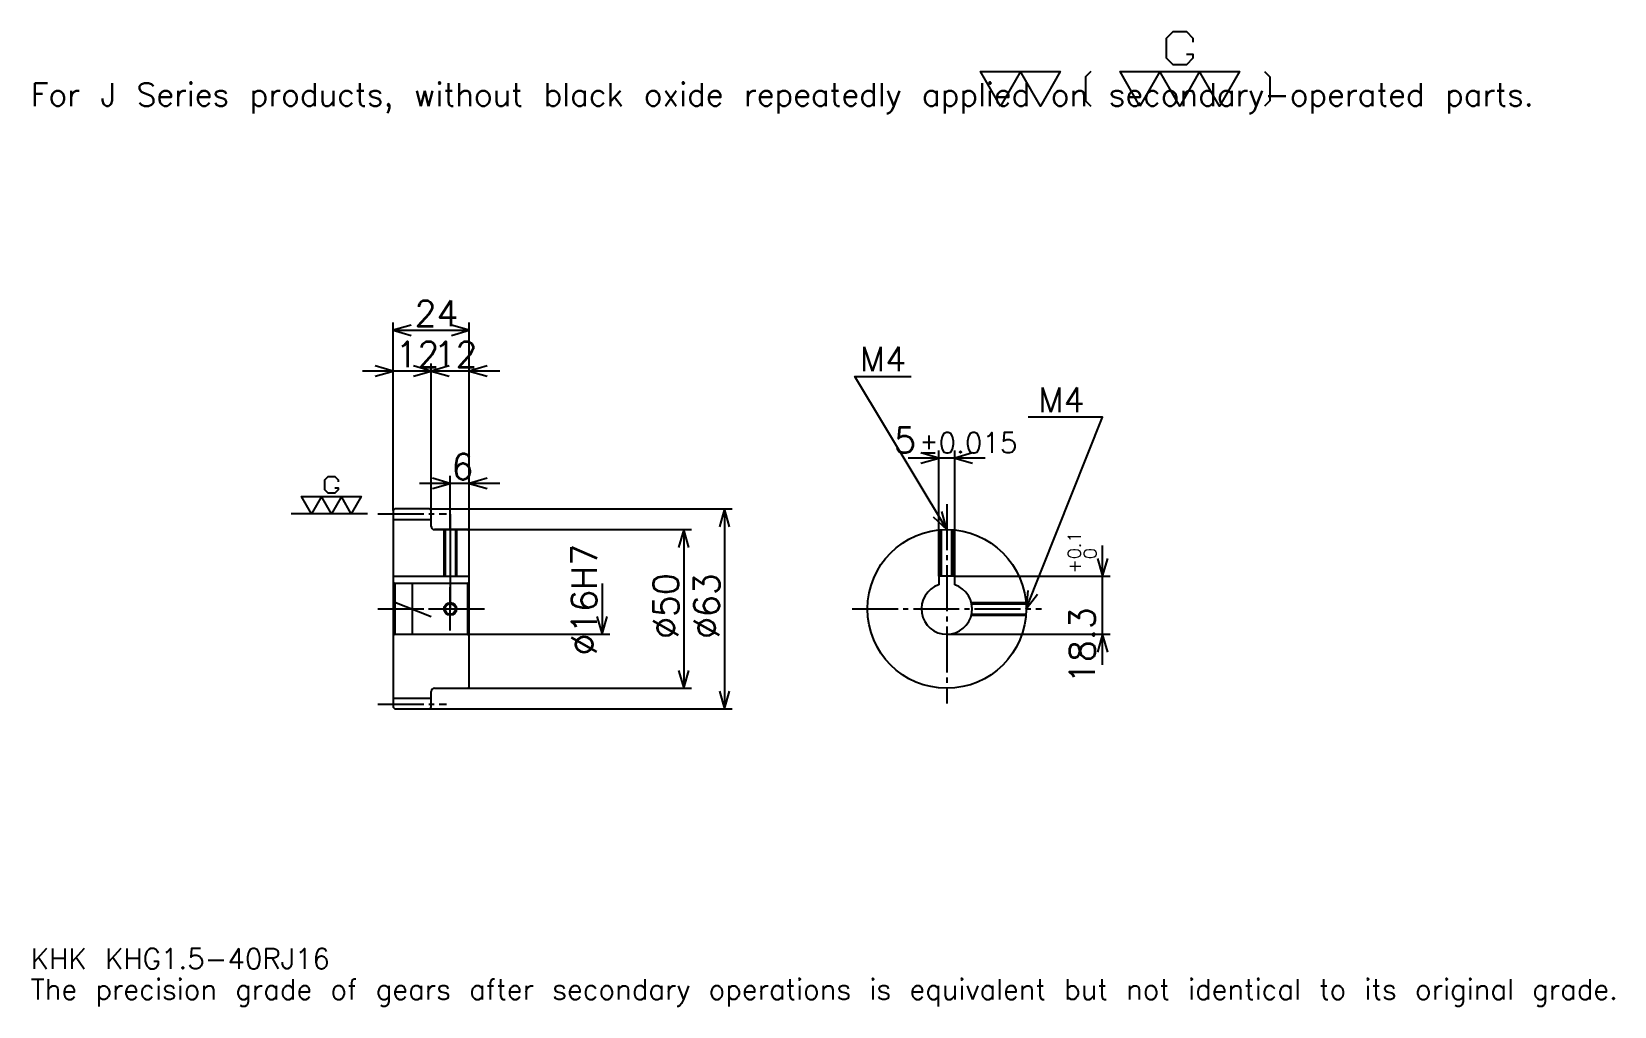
# Model space of a CAD drawing. Extents: x 16 to 515, y 6 to 313.
import ezdxf

# ---------------------------------------------------------------- set-up
doc = ezdxf.new("R2010")
doc.units = 0
doc.linetypes.add('DASHDOT', pattern=[19.304349, 14.478261, -1.608696, 1.608696, -1.608696])
doc.layers.get('0').update_dxf_attribs({"linetype": 'CONTINUOUS'})
doc.layers.add('DASHDOT', color=6, linetype='DASHDOT')
doc.styles.add('KANJI', font='TXT', dxfattribs={"bigfont": 'BIGFONT'})

msp = doc.modelspace()

# ---------------------------------------------------------------- linework, layer by layer
at = {"color": 5}
for p, q in [((130.304352, 162.608688), (130.304352, 221.32608)), ((154.304352, 162.608688), (154.304352, 221.32608)), ((130.304352, 218.91304), (154.304352, 218.91304)), ((151.956528, 206.043472), (120.652176, 206.043472)), ((163.956528, 206.043472), (132.652176, 206.043472)), ((142.304352, 162.608688), (142.304352, 208.456512)), ((302.282593, 141.408691), (302.282593, 181.043472)), ((307.282593, 141.408691), (307.282593, 181.043472)), ((316.934784, 178.630432), (292.630432, 178.630432)), ((163.956528, 170.652161), (138.652176, 170.652161)), ((148.304352, 162.608688), (148.304352, 173.065216)), ((130.304352, 162.108688), (130.304352, 162.608688)), ((141.804352, 162.608688), (154.304352, 162.608688)), ((142.304352, 162.108688), (142.304352, 162.608688)), ((148.304352, 156.108688), (148.304352, 162.608688)), ((148.304352, 156.108688), (148.304352, 162.608688)), ((154.304352, 162.608688), (237.152176, 162.608688)), ((154.304352, 155.608688), (154.304352, 162.608688)), ((234.739136, 162.608688), (234.739136, 99.608688)), ((143.304352, 156.108688), (154.304352, 156.108688)), ((154.304352, 156.108688), (224.282608, 156.108688)), ((221.869568, 156.108688), (221.869568, 106.108688)), ((353.913025, 113.456512), (353.913025, 151.060867)), ((307.282593, 141.408691), (356.32608, 141.408691)), ((196.130432, 139.108688), (196.130432, 123.108688)), ((154.304352, 123.108688), (198.543488, 123.108688)), ((304.782593, 123.108688), (356.32608, 123.108688)), ((143.304352, 106.108688), (154.304352, 106.108688)), ((154.304352, 106.108688), (224.282608, 106.108688)), ((141.804352, 99.608688), (154.304352, 99.608688)), ((154.304352, 99.608688), (237.152176, 99.608688))]:
    msp.add_line(p, q, dxfattribs=at)
at = {"color": 7}
for p, q in [((122.260872, 161.108688), (98.13044, 161.108688)), ((136.304352, 139.152161), (136.304352, 123.065208))]:
    msp.add_line(p, q, dxfattribs=at)
at = {"color": 4}
for p, q in [((130.304352, 159.233688), (142.304352, 159.233688)), ((130.304352, 141.408691), (154.304352, 141.408691)), ((130.804352, 139.108688), (130.804352, 123.108688)), ((153.804352, 139.108688), (154.304352, 139.608688)), ((153.804352, 123.108688), (154.304352, 122.608688)), ((130.304352, 102.983688), (142.304352, 102.983688))]:
    msp.add_line(p, q, dxfattribs=at)
at = {"color": 7}
for points in [[(380.295654, 305.87738), (382.386963, 305.87738), (382.386963, 304.62262), (380.295654, 302.531311), (376.113037, 302.531311), (374.021759, 304.62262), (374.021759, 310.896515), (376.113037, 312.987823), (380.295654, 312.987823), (382.386963, 310.896515), (382.386963, 309.641724)], [(321.739136, 289.565216), (315.46521, 300.440002), (340.560883, 300.440002), (334.286957, 289.565216), (328.013062, 300.440002), (321.739136, 289.565216)], [(350.180878, 300.440002), (348.507843, 298.766968), (348.507843, 291.238251), (350.180878, 289.565216)], [(365.656525, 289.565216), (359.382629, 300.440002), (397.026093, 300.440002), (390.752197, 289.565216), (384.478271, 300.440002), (378.204346, 289.565216), (371.93045, 300.440002), (365.656525, 289.565216)], [(404.973053, 300.440002), (406.646088, 298.766968), (406.646088, 291.238251), (404.973053, 289.565216)], [(111.884789, 169.264771), (112.930435, 169.264771), (112.930435, 168.63739), (111.884789, 167.591736), (109.793488, 167.591736), (108.747833, 168.63739), (108.747833, 171.774338), (109.793488, 172.819992), (111.884789, 172.819992), (112.930435, 171.774338), (112.930435, 171.146942)], [(104.565224, 161.108688), (101.428268, 166.546082), (120.250008, 166.546082), (117.113045, 161.108688), (113.976089, 166.546082), (110.839134, 161.108688), (107.702179, 166.546082), (104.565224, 161.108688)]]:
    msp.add_lwpolyline(points, dxfattribs=at)
at = {"color": 5}
for points in [[(135.934784, 220.521729), (130.304352, 218.91304), (135.934784, 217.304352)], [(148.67392, 217.304352), (154.304352, 218.91304), (148.67392, 220.521729)], [(124.67392, 204.434784), (130.304352, 206.043472), (124.67392, 207.652161)], [(136.67392, 204.434784), (142.304352, 206.043472), (136.67392, 207.652161)], [(147.934784, 207.652161), (142.304352, 206.043472), (147.934784, 204.434784)], [(159.934784, 207.652161), (154.304352, 206.043472), (159.934784, 204.434784)], [(304.782593, 156.108688), (275.826111, 204.369568), (293.521729, 204.369568)], [(329.782593, 131.108688), (353.913025, 191.5), (330.426086, 191.5)], [(296.652161, 177.021729), (302.282593, 178.630432), (296.652161, 180.23912)], [(312.913025, 180.23912), (307.282593, 178.630432), (312.913025, 177.021729)], [(142.67392, 169.043472), (148.304352, 170.652161), (142.67392, 172.260864)], [(159.934784, 172.260864), (154.304352, 170.652161), (159.934784, 169.043472)], [(236.347839, 156.978256), (234.739136, 162.608688), (233.130432, 156.978256)], [(300.506348, 160.109085), (304.782593, 156.108688), (303.265198, 161.76442)], [(223.478271, 150.478256), (221.869568, 156.108688), (220.260864, 150.478256)], [(352.304352, 147.039124), (353.913025, 141.408691), (355.521729, 147.039124)], [(330.377899, 136.934097), (329.782593, 131.108688), (333.365601, 135.740295)], [(194.521744, 128.73912), (196.130432, 123.108688), (197.739136, 128.73912)], [(355.521729, 117.478256), (353.913025, 123.108688), (352.304352, 117.478256)], [(220.260864, 111.73912), (221.869568, 106.108688), (223.478271, 111.73912)], [(233.130432, 105.23912), (234.739136, 99.608688), (236.347839, 105.23912)]]:
    msp.add_lwpolyline(points, dxfattribs=at)
at = {"color": 4}
for points in [[(142.304352, 157.108688), (142.304352, 162.108688), (141.804352, 162.608688), (130.804352, 162.608688), (130.304352, 162.108688), (130.304352, 122.608688)], [(143.304352, 106.108688), (153.804352, 106.108688), (154.304352, 106.608688), (154.304352, 155.608688), (153.804352, 156.108688), (143.304352, 156.108688)], [(146.304352, 156.108688), (146.304352, 141.408691)], [(146.684357, 156.108688), (146.684357, 141.408691)], [(149.924347, 156.108688), (149.924347, 141.408691)], [(150.304352, 156.108688), (150.304352, 141.408691)], [(302.782593, 141.408691), (302.782593, 156.028564)], [(303.162598, 141.408691), (303.162598, 156.056152)], [(306.402588, 141.408691), (306.402588, 156.056152)], [(306.782593, 141.408691), (306.782593, 156.028564)], [(307.282593, 138.708023), (307.282593, 141.408691), (302.282593, 141.408691), (302.282593, 138.708023)], [(130.304352, 122.608688), (130.804352, 123.108688), (153.804352, 123.108688), (153.804352, 139.108688), (130.804352, 139.108688), (130.304352, 139.608688)], [(312.528564, 133.108688), (329.702484, 133.108688)], [(312.616882, 132.728683), (329.730072, 132.728683)], [(312.528564, 129.108688), (329.702484, 129.108688)], [(312.616882, 129.488693), (329.730072, 129.488693)], [(130.304352, 122.608688), (130.304352, 100.108688), (130.804352, 99.608688), (141.804352, 99.608688), (142.304352, 100.108688), (142.304352, 105.108688)]]:
    msp.add_lwpolyline(points, dxfattribs=at)
for centre, radius in [((304.782593, 131.108688), 25), ((148.304352, 131.108688), 1.62)]:
    msp.add_circle(centre, radius, dxfattribs=at)
at = {"color": 7}
msp.add_circle((148.304352, 131.108688), 2, dxfattribs=at)
at = {"color": 4}
for centre, radius, start, end in [((143.304352, 157.108688), 1, 180, 270), ((304.782593, 131.108688), 8, 108.20995733, 71.79004267), ((143.304352, 105.108688), 1, 90, 180)]:
    msp.add_arc(centre, radius, start, end, dxfattribs=at)
at = {"layer": 'DASHDOT', "color": 7}
for p, q in [((125.478264, 161.108688), (147.130432, 161.108688)), ((304.782593, 164.152161), (304.782593, 101.2826)), ((148.304352, 156.108688), (148.304352, 131.108688)), ((125.478264, 131.108688), (159.130432, 131.108688)), ((130.304352, 133.472153), (142.304352, 128.745224)), ((274.956543, 131.108688), (334.608704, 131.108688)), ((125.478264, 101.108688), (147.130432, 101.108688))]:
    msp.add_line(p, q, dxfattribs=at)
for points in [[(148.304352, 160.934784), (148.304352, 136.582596)], [(148.304352, 124.2826), (148.304352, 137.934769)], [(141.478271, 131.108688), (155.130432, 131.108688)]]:
    msp.add_lwpolyline(points, dxfattribs=at)

# ---------------------------------------------------------------- texts
at = {"color": 7, "style": 'KANJI'}
for s, height, p in [('For J Series products, without black oxide repeatedly applied on secondary-operated parts.', 7.23913, (16.086956, 289.565216)), ('24', 8.043478, (137.076096, 220.199997)), ('12', 8.043478, (131.076096, 207.330429)), ('12', 8.043478, (143.076096, 207.330429)), ('M4', 7.721739, (277.434784, 205.978256)), ('M4', 7.721739, (333.643494, 193.108688)), ('5', 8.043478, (288.17926, 180.23912)), ('%%p0.015', 6.434783, (296.141327, 180.23912)), ('6', 8.043478, (148.690216, 171.939117)), ('KHK KHG1.5-40RJ16', 6.434783, (16.086956, 17.695652)), ('The precision grade of gears after secondary operations is equivalent but not identical to its original grade.', 6.434783, (16.086956, 8.043478))]:
    msp.add_text(s, height=height, dxfattribs=at).set_placement(p)
for s, height, p in [('%%c16H7', 8.043478, (194.521744, 116.429337)), ('0.1', 4.021739, (346.995667, 146.813553)), ('0', 4.021739, (351.982605, 146.813553)), ('+', 4.021739, (346.995667, 142.309204)), ('%%c50', 8.043478, (220.260864, 121.6576)), ('%%c63', 8.043478, (233.130432, 121.6576)), ('18.3', 8.043478, (351.5, 107.493851))]:
    msp.add_text(s, height=height, rotation=90, dxfattribs=at).set_placement(p)

doc.saveas('drawing.dxf')
